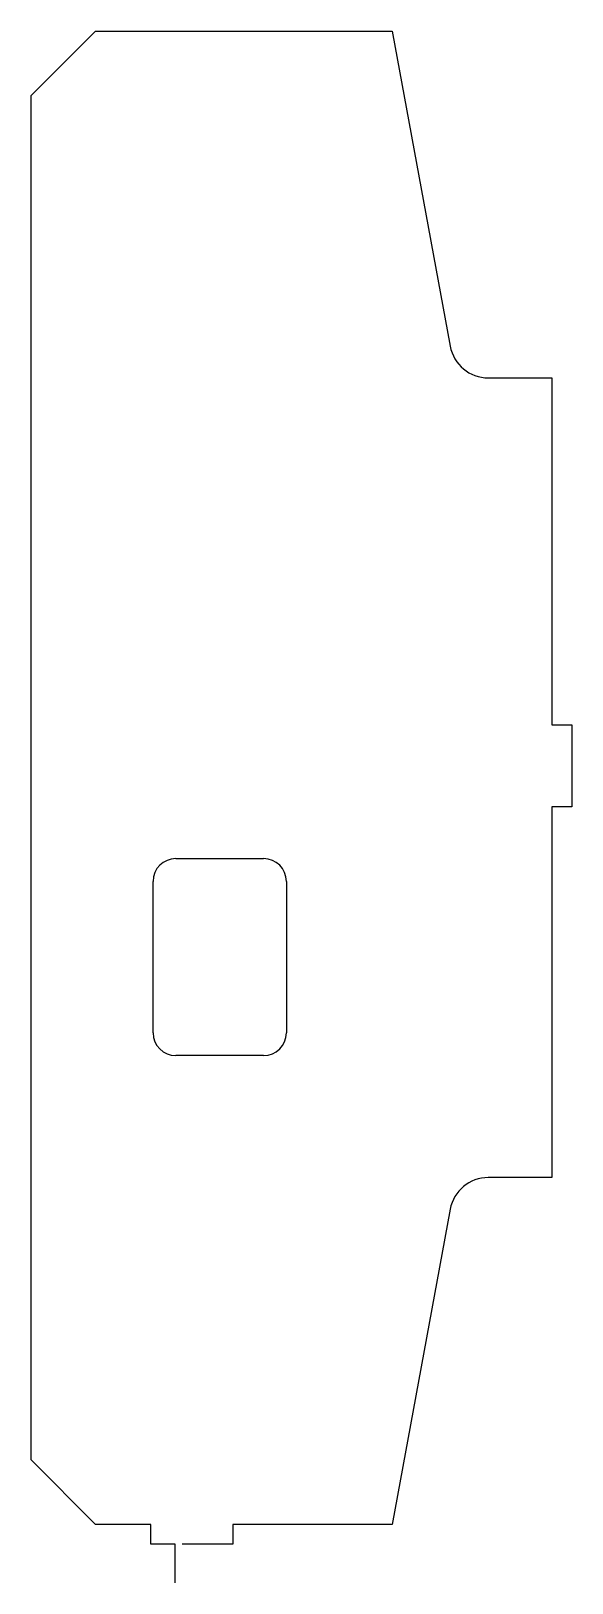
# Model space of a CAD drawing. Extents: x 755 to 823, y 881 to 1076.
import ezdxf

# ---------------------------------------------------------------- set-up
doc = ezdxf.new("R2010")
doc.units = 0

msp = doc.modelspace()

# ---------------------------------------------------------------- linework, layer by layer
for p, q in [((754.85, 1067.56), (762.94, 1075.65)), ((762.94, 1075.65), (800.12, 1075.65)), ((800.12, 1075.65), (807.39, 1036.12)), ((754.85, 896.44), (754.85, 1067.56)), ((812.16, 1032.15), (820.15, 1032.15)), ((820.15, 1032.15), (820.15, 988.65)), ((820.15, 988.65), (822.65, 988.65)), ((822.65, 988.65), (822.65, 978.35)), ((822.65, 978.35), (820.15, 978.35)), ((820.15, 978.35), (820.15, 931.85)), ((773, 971.85), (778.5, 971.85)), ((778.5, 971.85), (784, 971.85)), ((770.15, 950), (770.15, 969)), ((786.85, 969), (786.85, 950)), ((784, 947.15), (773, 947.15)), ((820.15, 931.85), (812.16, 931.85)), ((807.39, 927.88), (800.12, 888.35)), ((762.94, 888.35), (754.85, 896.44)), ((769.85, 888.35), (762.94, 888.35)), ((769.85, 885.85), (769.85, 888.35)), ((800.12, 888.35), (780.15, 888.35)), ((780.15, 888.35), (780.15, 885.85)), ((772.9, 885.85), (769.85, 885.85)), ((772.9, 881), (772.9, 885.85)), ((780.15, 885.85), (773.8, 885.85))]:
    msp.add_line(p, q)
for centre, radius, start, end in [((812.16, 1037), 4.85, 190.4528, 270), ((773, 969), 2.85, 90, 180), ((784, 969), 2.85, 0, 90), ((773, 950), 2.85, 180, 270), ((784, 950), 2.85, 270, 0), ((812.16, 927), 4.85, 90, 169.5472)]:
    msp.add_arc(centre, radius, start, end)

doc.saveas('drawing.dxf')
